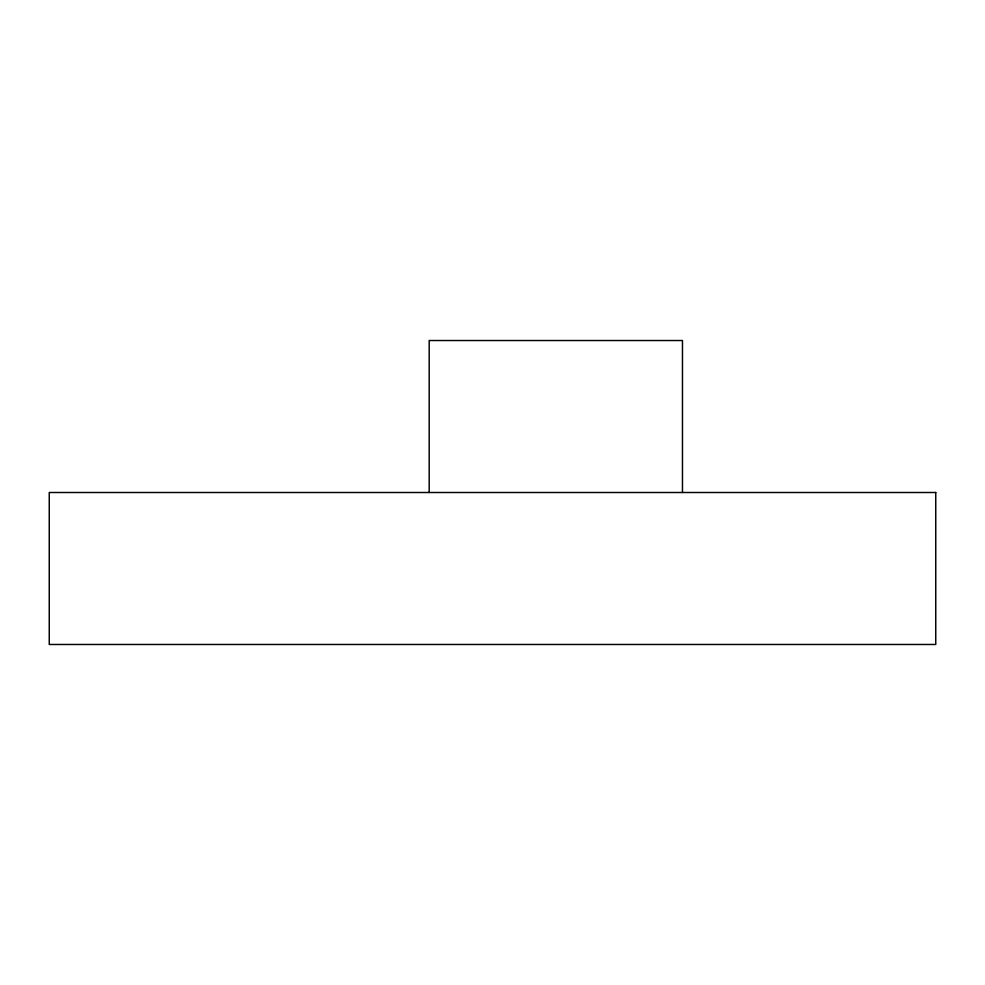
<?xml version="1.0" encoding="UTF-8"?>
<svg xmlns="http://www.w3.org/2000/svg" width="985" height="985" viewBox="0 0 985 985"><rect width="100%" height="100%" fill="white"/><g stroke="black" fill="none" stroke-linecap="round" stroke-linejoin="round"><path stroke-width="1.48" d="M682.47 492.5L682.47 340.527L429.177 340.527L429.177 492.5M935.75 492.5L49.25 492.5L49.25 644.473L935.75 644.473L935.75 492.5"/></g></svg>
